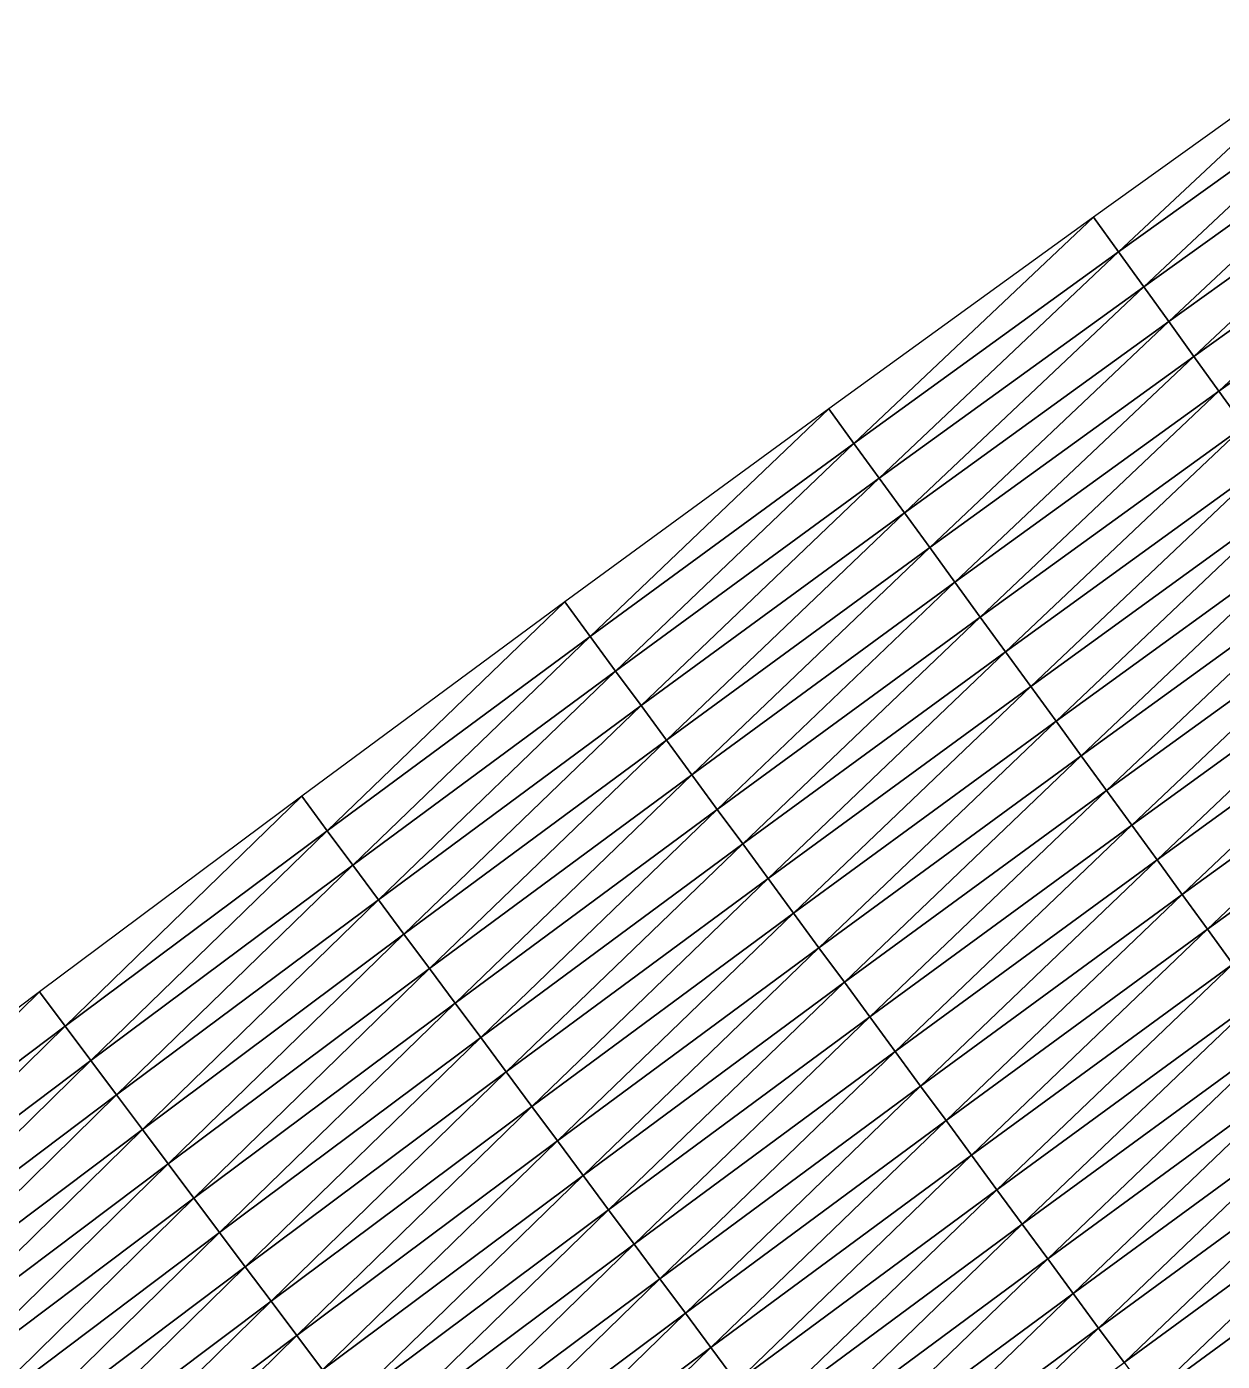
# Model space of a CAD drawing. Header units: metres. Extents: x 479979 to 482619, y 6959976 to 6961524.
# Drawn here: x 480309.3 to 480365, y 6960278.4 to 6960340.6 of the extents above; entities that cross this region are included whole.
import ezdxf

# ---------------------------------------------------------------- set-up
doc = ezdxf.new("R2010")
doc.units = ezdxf.units.M

msp = doc.modelspace()

# ---------------------------------------------------------------- linework, layer by layer
at = {"layer": 'GENERAL_FILL_TOP'}
for points in [[(480360.163, 6960330.151, 9.944), (480371.375, 6960340.646, 9.977), (480358.994, 6960331.774, 9.952)], [(480360.163, 6960330.151, 9.944), (480372.536, 6960339.017, 9.969), (480371.375, 6960340.646, 9.977)], [(480361.332, 6960328.528, 9.937), (480372.536, 6960339.017, 9.969), (480360.163, 6960330.151, 9.944)], [(480361.332, 6960328.528, 9.937), (480373.697, 6960337.389, 9.961), (480372.536, 6960339.017, 9.969)], [(480362.501, 6960326.905, 9.929), (480373.697, 6960337.389, 9.961), (480361.332, 6960328.528, 9.937)], [(480362.501, 6960326.905, 9.929), (480374.858, 6960335.76, 9.953), (480373.697, 6960337.389, 9.961)], [(480363.67, 6960325.282, 9.921), (480374.858, 6960335.76, 9.953), (480362.501, 6960326.905, 9.929)], [(480363.67, 6960325.282, 9.921), (480376.019, 6960334.132, 9.946), (480374.858, 6960335.76, 9.953)], [(480364.839, 6960323.66, 9.914), (480376.019, 6960334.132, 9.946), (480363.67, 6960325.282, 9.921)], [(480364.839, 6960323.66, 9.914), (480377.18, 6960332.503, 9.938), (480376.019, 6960334.132, 9.946)], [(480366.008, 6960322.037, 9.906), (480377.18, 6960332.503, 9.938), (480364.839, 6960323.66, 9.914)], [(480347.829, 6960321.22, 9.917), (480358.994, 6960331.774, 9.952), (480346.652, 6960322.837, 9.925)], [(480347.829, 6960321.22, 9.917), (480360.163, 6960330.151, 9.944), (480358.994, 6960331.774, 9.952)], [(480349.006, 6960319.603, 9.909), (480360.163, 6960330.151, 9.944), (480347.829, 6960321.22, 9.917)], [(480349.006, 6960319.603, 9.909), (480361.332, 6960328.528, 9.937), (480360.163, 6960330.151, 9.944)], [(480350.183, 6960317.986, 9.902), (480361.332, 6960328.528, 9.937), (480349.006, 6960319.603, 9.909)], [(480350.183, 6960317.986, 9.902), (480362.501, 6960326.905, 9.929), (480361.332, 6960328.528, 9.937)], [(480351.36, 6960316.369, 9.894), (480362.501, 6960326.905, 9.929), (480350.183, 6960317.986, 9.902)], [(480351.36, 6960316.369, 9.894), (480363.67, 6960325.282, 9.921), (480362.501, 6960326.905, 9.929)], [(480352.537, 6960314.752, 9.886), (480363.67, 6960325.282, 9.921), (480351.36, 6960316.369, 9.894)], [(480352.537, 6960314.752, 9.886), (480364.839, 6960323.66, 9.914), (480363.67, 6960325.282, 9.921)], [(480353.714, 6960313.135, 9.879), (480364.839, 6960323.66, 9.914), (480352.537, 6960314.752, 9.886)], [(480353.714, 6960313.135, 9.879), (480366.008, 6960322.037, 9.906), (480364.839, 6960323.66, 9.914)], [(480335.536, 6960312.228, 9.887), (480346.652, 6960322.837, 9.925), (480334.351, 6960313.839, 9.895)], [(480335.536, 6960312.228, 9.887), (480347.829, 6960321.22, 9.917), (480346.652, 6960322.837, 9.925)], [(480354.891, 6960311.518, 9.871), (480366.008, 6960322.037, 9.906), (480353.714, 6960313.135, 9.879)], [(480354.891, 6960311.518, 9.871), (480367.177, 6960320.414, 9.898), (480366.008, 6960322.037, 9.906)], [(480336.721, 6960310.616, 9.88), (480347.829, 6960321.22, 9.917), (480335.536, 6960312.228, 9.887)], [(480336.721, 6960310.616, 9.88), (480349.006, 6960319.603, 9.909), (480347.829, 6960321.22, 9.917)], [(480356.068, 6960309.901, 10.257), (480367.177, 6960320.414, 9.898), (480354.891, 6960311.518, 9.871)], [(480356.068, 6960309.901, 10.257), (480368.346, 6960318.791, 10.272), (480367.177, 6960320.414, 9.898)], [(480337.905, 6960309.005, 9.872), (480349.006, 6960319.603, 9.909), (480336.721, 6960310.616, 9.88)], [(480337.905, 6960309.005, 9.872), (480350.183, 6960317.986, 9.902), (480349.006, 6960319.603, 9.909)], [(480357.245, 6960308.284, 10.777), (480368.346, 6960318.791, 10.272), (480356.068, 6960309.901, 10.257)], [(480357.245, 6960308.284, 10.777), (480369.514, 6960317.168, 10.792), (480368.346, 6960318.791, 10.272)], [(480339.09, 6960307.393, 9.864), (480350.183, 6960317.986, 9.902), (480337.905, 6960309.005, 9.872)], [(480339.09, 6960307.393, 9.864), (480351.36, 6960316.369, 9.894), (480350.183, 6960317.986, 9.902)], [(480358.422, 6960306.667, 10.817), (480369.514, 6960317.168, 10.792), (480357.245, 6960308.284, 10.777)], [(480358.422, 6960306.667, 10.817), (480370.683, 6960315.546, 10.832), (480369.514, 6960317.168, 10.792)], [(480340.274, 6960305.782, 9.857), (480351.36, 6960316.369, 9.894), (480339.09, 6960307.393, 9.864)], [(480340.274, 6960305.782, 9.857), (480352.537, 6960314.752, 9.886), (480351.36, 6960316.369, 9.894)], [(480359.599, 6960305.05, 10.857), (480370.683, 6960315.546, 10.832), (480358.422, 6960306.667, 10.817)], [(480359.599, 6960305.05, 10.857), (480371.852, 6960313.923, 10.872), (480370.683, 6960315.546, 10.832)], [(480341.459, 6960304.171, 9.849), (480352.537, 6960314.752, 9.886), (480340.274, 6960305.782, 9.857)], [(480341.459, 6960304.171, 9.849), (480353.714, 6960313.135, 9.879), (480352.537, 6960314.752, 9.886)], [(480360.775, 6960303.433, 10.897), (480371.852, 6960313.923, 10.872), (480359.599, 6960305.05, 10.857)], [(480360.775, 6960303.433, 10.897), (480373.021, 6960312.3, 10.912), (480371.852, 6960313.923, 10.872)], [(480323.281, 6960303.174, 9.855), (480334.351, 6960313.839, 9.895), (480322.089, 6960304.78, 9.862)], [(480323.281, 6960303.174, 9.855), (480335.536, 6960312.228, 9.887), (480334.351, 6960313.839, 9.895)], [(480342.644, 6960302.559, 9.842), (480353.714, 6960313.135, 9.879), (480341.459, 6960304.171, 9.849)], [(480342.644, 6960302.559, 9.842), (480354.891, 6960311.518, 9.871), (480353.714, 6960313.135, 9.879)], [(480324.474, 6960301.568, 9.847), (480335.536, 6960312.228, 9.887), (480323.281, 6960303.174, 9.855)], [(480324.474, 6960301.568, 9.847), (480336.721, 6960310.616, 9.88), (480335.536, 6960312.228, 9.887)], [(480361.952, 6960301.816, 10.937), (480373.021, 6960312.3, 10.912), (480360.775, 6960303.433, 10.897)], [(480361.952, 6960301.816, 10.937), (480374.19, 6960310.677, 10.952), (480373.021, 6960312.3, 10.912)], [(480343.828, 6960300.948, 10.239), (480354.891, 6960311.518, 9.871), (480342.644, 6960302.559, 9.842)], [(480343.828, 6960300.948, 10.239), (480356.068, 6960309.901, 10.257), (480354.891, 6960311.518, 9.871)], [(480325.666, 6960299.962, 9.839), (480336.721, 6960310.616, 9.88), (480324.474, 6960301.568, 9.847)], [(480325.666, 6960299.962, 9.839), (480337.905, 6960309.005, 9.872), (480336.721, 6960310.616, 9.88)], [(480363.129, 6960300.199, 10.977), (480374.19, 6960310.677, 10.952), (480361.952, 6960301.816, 10.937)], [(480363.129, 6960300.199, 10.977), (480375.359, 6960309.054, 10.992), (480374.19, 6960310.677, 10.952)], [(480345.013, 6960299.336, 10.759), (480356.068, 6960309.901, 10.257), (480343.828, 6960300.948, 10.239)], [(480345.013, 6960299.336, 10.759), (480357.245, 6960308.284, 10.777), (480356.068, 6960309.901, 10.257)], [(480326.858, 6960298.357, 9.832), (480337.905, 6960309.005, 9.872), (480325.666, 6960299.962, 9.839)], [(480326.858, 6960298.357, 9.832), (480339.09, 6960307.393, 9.864), (480337.905, 6960309.005, 9.872)], [(480364.306, 6960298.582, 11.017), (480375.359, 6960309.054, 10.992), (480363.129, 6960300.199, 10.977)], [(480364.306, 6960298.582, 11.017), (480376.528, 6960307.432, 11.032), (480375.359, 6960309.054, 10.992)], [(480346.198, 6960297.725, 10.799), (480357.245, 6960308.284, 10.777), (480345.013, 6960299.336, 10.759)], [(480346.198, 6960297.725, 10.799), (480358.422, 6960306.667, 10.817), (480357.245, 6960308.284, 10.777)], [(480328.05, 6960296.751, 9.824), (480339.09, 6960307.393, 9.864), (480326.858, 6960298.357, 9.832)], [(480328.05, 6960296.751, 9.824), (480340.274, 6960305.782, 9.857), (480339.09, 6960307.393, 9.864)], [(480365.483, 6960296.965, 11.057), (480376.528, 6960307.432, 11.032), (480364.306, 6960298.582, 11.017)], [(480347.382, 6960296.114, 10.839), (480358.422, 6960306.667, 10.817), (480346.198, 6960297.725, 10.799)], [(480347.382, 6960296.114, 10.839), (480359.599, 6960305.05, 10.857), (480358.422, 6960306.667, 10.817)], [(480329.242, 6960295.145, 9.817), (480340.274, 6960305.782, 9.857), (480328.05, 6960296.751, 9.824)], [(480329.242, 6960295.145, 9.817), (480341.459, 6960304.171, 9.849), (480340.274, 6960305.782, 9.857)], [(480311.065, 6960294.061, 9.819), (480322.089, 6960304.78, 9.862), (480309.866, 6960295.662, 9.827)], [(480311.065, 6960294.061, 9.819), (480323.281, 6960303.174, 9.855), (480322.089, 6960304.78, 9.862)], [(480348.567, 6960294.502, 10.879), (480359.599, 6960305.05, 10.857), (480347.382, 6960296.114, 10.839)], [(480348.567, 6960294.502, 10.879), (480360.775, 6960303.433, 10.897), (480359.599, 6960305.05, 10.857)], [(480330.435, 6960293.539, 9.809), (480341.459, 6960304.171, 9.849), (480329.242, 6960295.145, 9.817)], [(480330.435, 6960293.539, 9.809), (480342.644, 6960302.559, 9.842), (480341.459, 6960304.171, 9.849)], [(480349.752, 6960292.891, 10.919), (480360.775, 6960303.433, 10.897), (480348.567, 6960294.502, 10.879)], [(480349.752, 6960292.891, 10.919), (480361.952, 6960301.816, 10.937), (480360.775, 6960303.433, 10.897)], [(480312.265, 6960292.461, 9.812), (480323.281, 6960303.174, 9.855), (480311.065, 6960294.061, 9.819)], [(480312.265, 6960292.461, 9.812), (480324.474, 6960301.568, 9.847), (480323.281, 6960303.174, 9.855)], [(480331.627, 6960291.933, 10.219), (480342.644, 6960302.559, 9.842), (480330.435, 6960293.539, 9.809)], [(480331.627, 6960291.933, 10.219), (480343.828, 6960300.948, 10.239), (480342.644, 6960302.559, 9.842)], [(480313.464, 6960290.861, 9.804), (480324.474, 6960301.568, 9.847), (480312.265, 6960292.461, 9.812)], [(480313.464, 6960290.861, 9.804), (480325.666, 6960299.962, 9.839), (480324.474, 6960301.568, 9.847)], [(480350.936, 6960291.279, 10.959), (480361.952, 6960301.816, 10.937), (480349.752, 6960292.891, 10.919)], [(480350.936, 6960291.279, 10.959), (480363.129, 6960300.199, 10.977), (480361.952, 6960301.816, 10.937)], [(480332.819, 6960290.327, 10.739), (480343.828, 6960300.948, 10.239), (480331.627, 6960291.933, 10.219)], [(480332.819, 6960290.327, 10.739), (480345.013, 6960299.336, 10.759), (480343.828, 6960300.948, 10.239)], [(480314.664, 6960289.26, 9.797), (480325.666, 6960299.962, 9.839), (480313.464, 6960290.861, 9.804)], [(480314.664, 6960289.26, 9.797), (480326.858, 6960298.357, 9.832), (480325.666, 6960299.962, 9.839)], [(480352.121, 6960289.668, 10.999), (480363.129, 6960300.199, 10.977), (480350.936, 6960291.279, 10.959)], [(480352.121, 6960289.668, 10.999), (480364.306, 6960298.582, 11.017), (480363.129, 6960300.199, 10.977)], [(480334.011, 6960288.722, 10.779), (480345.013, 6960299.336, 10.759), (480332.819, 6960290.327, 10.739)], [(480334.011, 6960288.722, 10.779), (480346.198, 6960297.725, 10.799), (480345.013, 6960299.336, 10.759)], [(480353.306, 6960288.057, 11.039), (480364.306, 6960298.582, 11.017), (480352.121, 6960289.668, 10.999)], [(480353.306, 6960288.057, 11.039), (480365.483, 6960296.965, 11.057), (480364.306, 6960298.582, 11.017)], [(480315.863, 6960287.66, 9.789), (480326.858, 6960298.357, 9.832), (480314.664, 6960289.26, 9.797)], [(480315.863, 6960287.66, 9.789), (480328.05, 6960296.751, 9.824), (480326.858, 6960298.357, 9.832)], [(480335.203, 6960287.116, 10.819), (480346.198, 6960297.725, 10.799), (480334.011, 6960288.722, 10.779)], [(480335.203, 6960287.116, 10.819), (480347.382, 6960296.114, 10.839), (480346.198, 6960297.725, 10.799)], [(480317.063, 6960286.059, 9.782), (480328.05, 6960296.751, 9.824), (480315.863, 6960287.66, 9.789)], [(480317.063, 6960286.059, 9.782), (480329.242, 6960295.145, 9.817), (480328.05, 6960296.751, 9.824)], [(480354.49, 6960286.445, 10.999), (480365.483, 6960296.965, 11.057), (480353.306, 6960288.057, 11.039)], [(480354.49, 6960286.445, 10.999), (480366.66, 6960295.348, 11.017), (480365.483, 6960296.965, 11.057)], [(480336.395, 6960285.51, 10.859), (480347.382, 6960296.114, 10.839), (480335.203, 6960287.116, 10.819)], [(480336.395, 6960285.51, 10.859), (480348.567, 6960294.502, 10.879), (480347.382, 6960296.114, 10.839)], [(480298.887, 6960284.891, 9.782), (480309.866, 6960295.662, 9.827), (480297.68, 6960286.486, 9.789)], [(480298.887, 6960284.891, 9.782), (480311.065, 6960294.061, 9.819), (480309.866, 6960295.662, 9.827)], [(480355.675, 6960284.834, 10.959), (480366.66, 6960295.348, 11.017), (480354.49, 6960286.445, 10.999)], [(480355.675, 6960284.834, 10.959), (480367.837, 6960293.73, 10.977), (480366.66, 6960295.348, 11.017)], [(480318.262, 6960284.459, 9.775), (480329.242, 6960295.145, 9.817), (480317.063, 6960286.059, 9.782)], [(480318.262, 6960284.459, 9.775), (480330.435, 6960293.539, 9.809), (480329.242, 6960295.145, 9.817)], [(480300.093, 6960283.296, 9.774), (480311.065, 6960294.061, 9.819), (480298.887, 6960284.891, 9.782)], [(480300.093, 6960283.296, 9.774), (480312.265, 6960292.461, 9.812), (480311.065, 6960294.061, 9.819)], [(480337.588, 6960283.904, 10.899), (480348.567, 6960294.502, 10.879), (480336.395, 6960285.51, 10.859)], [(480337.588, 6960283.904, 10.899), (480349.752, 6960292.891, 10.919), (480348.567, 6960294.502, 10.879)], [(480319.462, 6960282.859, 10.195), (480330.435, 6960293.539, 9.809), (480318.262, 6960284.459, 9.775)], [(480319.462, 6960282.859, 10.195), (480331.627, 6960291.933, 10.219), (480330.435, 6960293.539, 9.809)], [(480356.86, 6960283.222, 10.919), (480367.837, 6960293.73, 10.977), (480355.675, 6960284.834, 10.959)], [(480356.86, 6960283.222, 10.919), (480369.014, 6960292.113, 10.937), (480367.837, 6960293.73, 10.977)], [(480338.78, 6960282.298, 10.939), (480349.752, 6960292.891, 10.919), (480337.588, 6960283.904, 10.899)], [(480338.78, 6960282.298, 10.939), (480350.936, 6960291.279, 10.959), (480349.752, 6960292.891, 10.919)], [(480301.3, 6960281.701, 9.767), (480312.265, 6960292.461, 9.812), (480300.093, 6960283.296, 9.774)], [(480301.3, 6960281.701, 9.767), (480313.464, 6960290.861, 9.804), (480312.265, 6960292.461, 9.812)], [(480320.661, 6960281.258, 10.715), (480331.627, 6960291.933, 10.219), (480319.462, 6960282.859, 10.195)], [(480320.661, 6960281.258, 10.715), (480332.819, 6960290.327, 10.739), (480331.627, 6960291.933, 10.219)], [(480358.044, 6960281.611, 10.879), (480369.014, 6960292.113, 10.937), (480356.86, 6960283.222, 10.919)], [(480358.044, 6960281.611, 10.879), (480370.191, 6960290.496, 10.897), (480369.014, 6960292.113, 10.937)], [(480339.972, 6960280.692, 10.979), (480350.936, 6960291.279, 10.959), (480338.78, 6960282.298, 10.939)], [(480339.972, 6960280.692, 10.979), (480352.121, 6960289.668, 10.999), (480350.936, 6960291.279, 10.959)], [(480302.506, 6960280.106, 9.759), (480313.464, 6960290.861, 9.804), (480301.3, 6960281.701, 9.767)], [(480302.506, 6960280.106, 9.759), (480314.664, 6960289.26, 9.797), (480313.464, 6960290.861, 9.804)], [(480321.861, 6960279.658, 10.755), (480332.819, 6960290.327, 10.739), (480320.661, 6960281.258, 10.715)], [(480321.861, 6960279.658, 10.755), (480334.011, 6960288.722, 10.779), (480332.819, 6960290.327, 10.739)], [(480359.229, 6960280, 10.839), (480370.191, 6960290.496, 10.897), (480358.044, 6960281.611, 10.879)], [(480359.229, 6960280, 10.839), (480371.368, 6960288.879, 10.857), (480370.191, 6960290.496, 10.897)], [(480341.164, 6960279.086, 11.019), (480352.121, 6960289.668, 10.999), (480339.972, 6960280.692, 10.979)], [(480341.164, 6960279.086, 11.019), (480353.306, 6960288.057, 11.039), (480352.121, 6960289.668, 10.999)], [(480303.713, 6960278.511, 9.752), (480314.664, 6960289.26, 9.797), (480302.506, 6960280.106, 9.759)], [(480303.713, 6960278.511, 9.752), (480315.863, 6960287.66, 9.789), (480314.664, 6960289.26, 9.797)], [(480323.06, 6960278.058, 10.795), (480334.011, 6960288.722, 10.779), (480321.861, 6960279.658, 10.755)], [(480323.06, 6960278.058, 10.795), (480335.203, 6960287.116, 10.819), (480334.011, 6960288.722, 10.779)], [(480360.414, 6960278.388, 10.799), (480371.368, 6960288.879, 10.857), (480359.229, 6960280, 10.839)], [(480360.414, 6960278.388, 10.799), (480372.545, 6960287.262, 10.817), (480371.368, 6960288.879, 10.857)], [(480342.356, 6960277.481, 10.979), (480353.306, 6960288.057, 11.039), (480341.164, 6960279.086, 11.019)], [(480342.356, 6960277.481, 10.979), (480354.49, 6960286.445, 10.999), (480353.306, 6960288.057, 11.039)], [(480304.92, 6960276.916, 9.745), (480315.863, 6960287.66, 9.789), (480303.713, 6960278.511, 9.752)], [(480304.92, 6960276.916, 9.745), (480317.063, 6960286.059, 9.782), (480315.863, 6960287.66, 9.789)], [(480361.598, 6960276.777, 10.759), (480372.545, 6960287.262, 10.817), (480360.414, 6960278.388, 10.799)], [(480361.598, 6960276.777, 10.759), (480373.722, 6960285.645, 10.777), (480372.545, 6960287.262, 10.817)], [(480324.26, 6960276.457, 10.835), (480335.203, 6960287.116, 10.819), (480323.06, 6960278.058, 10.795)], [(480324.26, 6960276.457, 10.835), (480336.395, 6960285.51, 10.859), (480335.203, 6960287.116, 10.819)], [(480306.126, 6960275.321, 9.737), (480317.063, 6960286.059, 9.782), (480304.92, 6960276.916, 9.745)], [(480306.126, 6960275.321, 9.737), (480318.262, 6960284.459, 9.775), (480317.063, 6960286.059, 9.782)], [(480343.548, 6960275.875, 10.939), (480354.49, 6960286.445, 10.999), (480342.356, 6960277.481, 10.979)], [(480343.548, 6960275.875, 10.939), (480355.675, 6960284.834, 10.959), (480354.49, 6960286.445, 10.999)], [(480325.459, 6960274.857, 10.875), (480336.395, 6960285.51, 10.859), (480324.26, 6960276.457, 10.835)], [(480325.459, 6960274.857, 10.875), (480337.588, 6960283.904, 10.899), (480336.395, 6960285.51, 10.859)], [(480362.783, 6960275.165, 10.239), (480373.722, 6960285.645, 10.777), (480361.598, 6960276.777, 10.759)], [(480362.783, 6960275.165, 10.239), (480374.899, 6960284.028, 10.257), (480373.722, 6960285.645, 10.777)], [(480344.741, 6960274.269, 10.899), (480355.675, 6960284.834, 10.959), (480343.548, 6960275.875, 10.939)], [(480344.741, 6960274.269, 10.899), (480356.86, 6960283.222, 10.919), (480355.675, 6960284.834, 10.959)], [(480307.333, 6960273.726, 10.168), (480318.262, 6960284.459, 9.775), (480306.126, 6960275.321, 9.737)], [(480307.333, 6960273.726, 10.168), (480319.462, 6960282.859, 10.195), (480318.262, 6960284.459, 9.775)], [(480326.659, 6960273.256, 10.915), (480337.588, 6960283.904, 10.899), (480325.459, 6960274.857, 10.875)], [(480326.659, 6960273.256, 10.915), (480338.78, 6960282.298, 10.939), (480337.588, 6960283.904, 10.899)], [(480363.968, 6960273.554, 9.705), (480374.899, 6960284.028, 10.257), (480362.783, 6960275.165, 10.239)], [(480363.968, 6960273.554, 9.705), (480376.076, 6960282.411, 9.733), (480374.899, 6960284.028, 10.257)], [(480308.539, 6960272.131, 10.688), (480319.462, 6960282.859, 10.195), (480307.333, 6960273.726, 10.168)], [(480308.539, 6960272.131, 10.688), (480320.661, 6960281.258, 10.715), (480319.462, 6960282.859, 10.195)], [(480345.933, 6960272.663, 10.859), (480356.86, 6960283.222, 10.919), (480344.741, 6960274.269, 10.899)], [(480345.933, 6960272.663, 10.859), (480358.044, 6960281.611, 10.879), (480356.86, 6960283.222, 10.919)], [(480327.858, 6960271.656, 10.955), (480338.78, 6960282.298, 10.939), (480326.659, 6960273.256, 10.915)], [(480327.858, 6960271.656, 10.955), (480339.972, 6960280.692, 10.979), (480338.78, 6960282.298, 10.939)], [(480365.152, 6960271.943, 9.697), (480376.076, 6960282.411, 9.733), (480363.968, 6960273.554, 9.705)], [(480347.125, 6960271.057, 10.819), (480358.044, 6960281.611, 10.879), (480345.933, 6960272.663, 10.859)], [(480347.125, 6960271.057, 10.819), (480359.229, 6960280, 10.839), (480358.044, 6960281.611, 10.879)], [(480309.746, 6960270.536, 10.728), (480320.661, 6960281.258, 10.715), (480308.539, 6960272.131, 10.688)], [(480309.746, 6960270.536, 10.728), (480321.861, 6960279.658, 10.755), (480320.661, 6960281.258, 10.715)], [(480329.058, 6960270.056, 10.995), (480339.972, 6960280.692, 10.979), (480327.858, 6960271.656, 10.955)], [(480329.058, 6960270.056, 10.995), (480341.164, 6960279.086, 11.019), (480339.972, 6960280.692, 10.979)], [(480348.317, 6960269.451, 10.779), (480359.229, 6960280, 10.839), (480347.125, 6960271.057, 10.819)], [(480348.317, 6960269.451, 10.779), (480360.414, 6960278.388, 10.799), (480359.229, 6960280, 10.839)], [(480310.952, 6960268.941, 10.768), (480321.861, 6960279.658, 10.755), (480309.746, 6960270.536, 10.728)], [(480310.952, 6960268.941, 10.768), (480323.06, 6960278.058, 10.795), (480321.861, 6960279.658, 10.755)], [(480330.257, 6960268.455, 10.955), (480341.164, 6960279.086, 11.019), (480329.058, 6960270.056, 10.995)], [(480330.257, 6960268.455, 10.955), (480342.356, 6960277.481, 10.979), (480341.164, 6960279.086, 11.019)]]:
    msp.add_3dface(points, dxfattribs=at)

doc.saveas('drawing.dxf')
